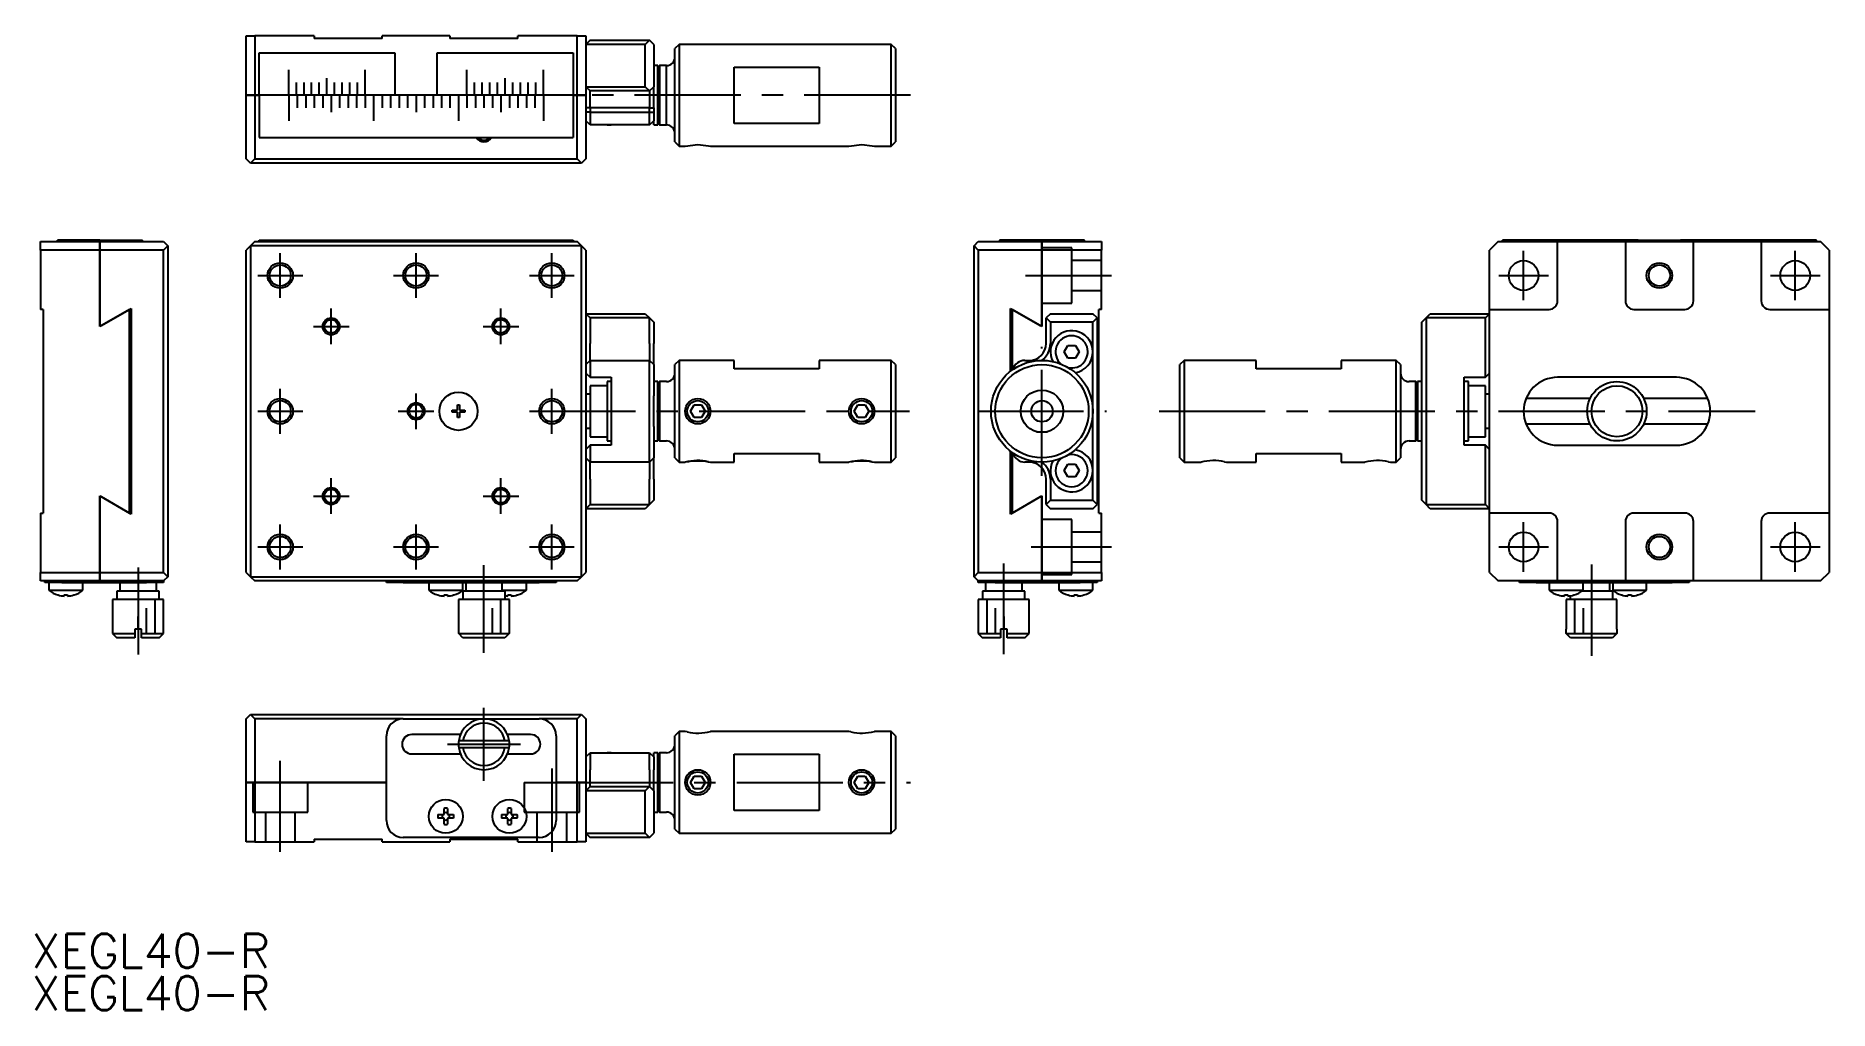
# Model space of a CAD drawing. Extents: x 17 to 228, y 3 to 118.
import ezdxf

# ---------------------------------------------------------------- set-up
doc = ezdxf.new("R2010")
doc.units = 0
doc.header["$LTSCALE"] = 10
doc.linetypes.add('CENTER', pattern=[2, 1.25, -0.25, 0.25, -0.25])
doc.linetypes.add('DASHED', pattern=[3.5, 2, -1.5])
doc.layers.get('0').update_dxf_attribs({"linetype": 'CONTINUOUS'})
doc.layers.add('CENTER', color=1, linetype='CENTER')
doc.styles.get("Standard").update_dxf_attribs({"font": 'txt.shx', "bigfont": '@extfont2.shx'})

msp = doc.modelspace()

# ---------------------------------------------------------------- linework, layer by layer
at = {"color": 7, "linetype": 'CONTINUOUS'}
for p, q in [((41.75, 110.5), (41.75, 117.5)), ((41.75, 117.5), (42.75, 117.5)), ((42.75, 117.5), (42.75, 110.5)), ((49.75, 117.5), (42.75, 117.5)), ((49.75, 117.5), (49.75, 117.2)), ((57.75, 117.2), (49.75, 117.2)), ((57.75, 117.2), (57.75, 117.5)), ((65.75, 117.5), (57.75, 117.5)), ((65.75, 117.5), (65.75, 117.2)), ((73.75, 117.2), (65.75, 117.2)), ((73.75, 117.2), (73.75, 117.5)), ((80.75, 117.5), (73.75, 117.5)), ((80.75, 110.5), (80.75, 117.5)), ((80.75, 117.5), (81.75, 117.5)), ((81.75, 117.5), (81.75, 110.5)), ((82.25, 117), (81.75, 116.5)), ((88.75, 116.5), (81.75, 116.5)), ((82.25, 117), (89.25, 117)), ((89.25, 117), (88.75, 116.5)), ((88.75, 111.5), (88.75, 116.5)), ((89.75, 116.5), (89.25, 117)), ((89.75, 116.5), (89.75, 111.5)), ((92.75, 116.5), (92.25, 116)), ((92.75, 116.5), (92.75, 104.5)), ((117.75, 116.5), (92.75, 116.5)), ((117.75, 110.5), (117.75, 116.5)), ((118.25, 116), (117.75, 116.5)), ((43.25, 110.5), (43.25, 115.5)), ((43.25, 115.5), (59.25, 115.5)), ((59.25, 115.5), (59.25, 110.5)), ((64.25, 110.5), (64.25, 115.5)), ((64.25, 115.5), (80.25, 115.5)), ((80.25, 115.5), (80.25, 110.5)), ((92.25, 105), (92.25, 116)), ((118.25, 116), (118.25, 110.5)), ((90.25, 114), (89.75, 114)), ((90.25, 107), (90.25, 114)), ((90.45, 114), (90.25, 113.8)), ((90.25, 107.2), (90.25, 113.8)), ((90.45, 114), (90.45, 107)), ((91.25, 114), (90.45, 114)), ((91.25, 107), (91.25, 114)), ((99.25, 113.816625), (109.25, 113.816625)), ((99.25, 107.183375), (99.25, 113.816625)), ((109.25, 113.816625), (109.25, 107.183375)), ((42.75, 110.5), (41.75, 110.5)), ((41.75, 103), (41.75, 110.5)), ((41.75, 110.5), (42.75, 110.5)), ((42.75, 110.5), (43.24, 110.5)), ((42.75, 110.5), (42.75, 103)), ((43.24, 110.5), (42.75, 110.5)), ((46.74, 110.5), (43.25, 110.5)), ((43.25, 110.5), (43.25, 105.5)), ((46.74, 110.5), (43.25, 110.5)), ((46.75, 110.5), (46.74, 110.5)), ((46.75, 110.5), (46.74, 110.5)), ((46.76, 110.5), (46.75, 110.5)), ((46.76, 110.5), (46.75, 110.5)), ((47.65, 110.5), (46.76, 110.5)), ((47.64, 110.5), (46.76, 110.5)), ((47.65, 110.5), (47.64, 110.5)), ((47.74, 110.5), (47.65, 110.5)), ((47.66, 110.5), (47.65, 110.5)), ((47.75, 110.5), (47.66, 110.5)), ((47.75, 110.5), (47.74, 110.5)), ((47.76, 110.5), (47.75, 110.5)), ((48.54, 110.5), (47.75, 110.5)), ((48.55, 110.5), (47.76, 110.5)), ((48.55, 110.5), (48.54, 110.5)), ((48.74, 110.5), (48.55, 110.5)), ((48.56, 110.5), (48.55, 110.5)), ((48.75, 110.5), (48.56, 110.5)), ((48.75, 110.5), (48.74, 110.5)), ((48.76, 110.5), (48.75, 110.5)), ((49.44, 110.5), (48.75, 110.5)), ((49.45, 110.5), (48.76, 110.5)), ((49.45, 110.5), (49.44, 110.5)), ((49.74, 110.5), (49.45, 110.5)), ((49.46, 110.5), (49.45, 110.5)), ((49.75, 110.5), (49.46, 110.5)), ((49.75, 110.5), (49.74, 110.5)), ((49.76, 110.5), (49.75, 110.5)), ((50.34, 110.5), (49.75, 110.5)), ((50.35, 110.5), (49.76, 110.5)), ((50.35, 110.5), (50.34, 110.5)), ((50.74, 110.5), (50.35, 110.5)), ((50.36, 110.5), (50.35, 110.5)), ((50.75, 110.5), (50.36, 110.5)), ((50.75, 110.5), (50.74, 110.5)), ((50.76, 110.5), (50.75, 110.5)), ((51.24, 110.5), (50.75, 110.5)), ((51.25, 110.5), (50.76, 110.5)), ((51.25, 110.5), (51.24, 110.5)), ((51.74, 110.5), (51.25, 110.5)), ((51.26, 110.5), (51.25, 110.5)), ((51.75, 110.5), (51.26, 110.5)), ((51.75, 110.5), (51.74, 110.5)), ((51.76, 110.5), (51.75, 110.5)), ((52.14, 110.5), (51.75, 110.5)), ((52.15, 110.5), (51.76, 110.5)), ((52.15, 110.5), (52.14, 110.5)), ((52.74, 110.5), (52.15, 110.5)), ((52.16, 110.5), (52.15, 110.5)), ((52.75, 110.5), (52.16, 110.5)), ((52.75, 110.5), (52.74, 110.5)), ((52.76, 110.5), (52.75, 110.5)), ((53.04, 110.5), (52.75, 110.5)), ((53.05, 110.5), (52.76, 110.5)), ((53.05, 110.5), (53.04, 110.5)), ((53.74, 110.5), (53.05, 110.5)), ((53.06, 110.5), (53.05, 110.5)), ((53.75, 110.5), (53.06, 110.5)), ((53.75, 110.5), (53.74, 110.5)), ((53.76, 110.5), (53.75, 110.5)), ((53.94, 110.5), (53.75, 110.5)), ((53.95, 110.5), (53.76, 110.5)), ((53.95, 110.5), (53.94, 110.5)), ((54.74, 110.5), (53.95, 110.5)), ((53.96, 110.5), (53.95, 110.5)), ((54.75, 110.5), (53.96, 110.5)), ((54.75, 110.5), (54.74, 110.5)), ((54.76, 110.5), (54.75, 110.5)), ((54.84, 110.5), (54.75, 110.5)), ((54.85, 110.5), (54.76, 110.5)), ((54.85, 110.5), (54.84, 110.5)), ((55.74, 110.5), (54.85, 110.5)), ((54.86, 110.5), (54.85, 110.5)), ((55.74, 110.5), (54.86, 110.5)), ((55.75, 110.5), (55.74, 110.5)), ((55.75, 110.5), (55.74, 110.5)), ((55.76, 110.5), (55.75, 110.5)), ((55.76, 110.5), (55.75, 110.5)), ((56.74, 110.5), (55.76, 110.5)), ((56.75, 110.5), (55.76, 110.5)), ((56.75, 110.5), (56.74, 110.5)), ((56.76, 110.5), (56.75, 110.5)), ((57.75, 110.5), (56.75, 110.5)), ((57.74, 110.5), (56.76, 110.5)), ((57.75, 110.5), (57.74, 110.5)), ((57.76, 110.5), (57.75, 110.5)), ((58.75, 110.5), (57.75, 110.5)), ((58.74, 110.5), (57.76, 110.5)), ((58.75, 110.5), (58.74, 110.5)), ((58.76, 110.5), (58.75, 110.5)), ((59.25, 110.5), (58.75, 110.5)), ((59.25, 110.5), (58.76, 110.5)), ((59.26, 110.5), (59.25, 110.5)), ((59.75, 110.5), (59.26, 110.5)), ((60.75, 110.5), (59.75, 110.5)), ((61.75, 110.5), (60.75, 110.5)), ((62.75, 110.5), (61.75, 110.5)), ((63.75, 110.5), (62.75, 110.5)), ((64.24, 110.5), (63.75, 110.5)), ((64.25, 110.5), (64.24, 110.5)), ((64.74, 110.5), (64.25, 110.5)), ((64.75, 110.5), (64.25, 110.5)), ((64.75, 110.5), (64.74, 110.5)), ((64.76, 110.5), (64.75, 110.5)), ((65.75, 110.5), (64.75, 110.5)), ((65.74, 110.5), (64.76, 110.5)), ((65.75, 110.5), (65.74, 110.5)), ((65.76, 110.5), (65.75, 110.5)), ((66.75, 110.5), (65.75, 110.5)), ((66.74, 110.5), (65.76, 110.5)), ((66.75, 110.5), (66.74, 110.5)), ((66.76, 110.5), (66.75, 110.5)), ((67.74, 110.5), (66.75, 110.5)), ((67.74, 110.5), (66.76, 110.5)), ((67.75, 110.5), (67.74, 110.5)), ((67.75, 110.5), (67.74, 110.5)), ((67.76, 110.5), (67.75, 110.5)), ((67.76, 110.5), (67.75, 110.5)), ((68.65, 110.5), (67.76, 110.5)), ((68.64, 110.5), (67.76, 110.5)), ((68.65, 110.5), (68.64, 110.5)), ((68.74, 110.5), (68.65, 110.5)), ((68.66, 110.5), (68.65, 110.5)), ((68.75, 110.5), (68.66, 110.5)), ((68.75, 110.5), (68.74, 110.5)), ((68.76, 110.5), (68.75, 110.5)), ((69.54, 110.5), (68.75, 110.5)), ((69.55, 110.5), (68.76, 110.5)), ((69.55, 110.5), (69.54, 110.5)), ((69.74, 110.5), (69.55, 110.5)), ((69.56, 110.5), (69.55, 110.5)), ((69.75, 110.5), (69.56, 110.5)), ((69.75, 110.5), (69.74, 110.5)), ((69.76, 110.5), (69.75, 110.5)), ((70.44, 110.5), (69.75, 110.5)), ((70.45, 110.5), (69.76, 110.5)), ((70.45, 110.5), (70.44, 110.5)), ((70.74, 110.5), (70.45, 110.5)), ((70.46, 110.5), (70.45, 110.5)), ((70.75, 110.5), (70.46, 110.5)), ((70.75, 110.5), (70.74, 110.5)), ((70.76, 110.5), (70.75, 110.5)), ((71.34, 110.5), (70.75, 110.5)), ((71.35, 110.5), (70.76, 110.5)), ((71.35, 110.5), (71.34, 110.5)), ((71.74, 110.5), (71.35, 110.5)), ((71.36, 110.5), (71.35, 110.5)), ((71.75, 110.5), (71.36, 110.5)), ((71.75, 110.5), (71.74, 110.5)), ((71.76, 110.5), (71.75, 110.5)), ((72.24, 110.5), (71.75, 110.5)), ((72.25, 110.5), (71.76, 110.5)), ((72.25, 110.5), (72.24, 110.5)), ((72.74, 110.5), (72.25, 110.5)), ((72.26, 110.5), (72.25, 110.5)), ((72.75, 110.5), (72.26, 110.5)), ((72.75, 110.5), (72.74, 110.5)), ((72.76, 110.5), (72.75, 110.5)), ((73.14, 110.5), (72.75, 110.5)), ((73.15, 110.5), (72.76, 110.5)), ((73.15, 110.5), (73.14, 110.5)), ((73.74, 110.5), (73.15, 110.5)), ((73.16, 110.5), (73.15, 110.5)), ((73.75, 110.5), (73.16, 110.5)), ((73.75, 110.5), (73.74, 110.5)), ((73.76, 110.5), (73.75, 110.5)), ((74.04, 110.5), (73.75, 110.5)), ((74.05, 110.5), (73.76, 110.5)), ((74.05, 110.5), (74.04, 110.5)), ((74.74, 110.5), (74.05, 110.5)), ((74.06, 110.5), (74.05, 110.5)), ((74.75, 110.5), (74.06, 110.5)), ((74.75, 110.5), (74.74, 110.5)), ((74.76, 110.5), (74.75, 110.5)), ((74.94, 110.5), (74.75, 110.5)), ((74.95, 110.5), (74.76, 110.5)), ((74.95, 110.5), (74.94, 110.5)), ((75.74, 110.5), (74.95, 110.5)), ((74.96, 110.5), (74.95, 110.5)), ((75.75, 110.5), (74.96, 110.5)), ((75.75, 110.5), (75.74, 110.5)), ((75.76, 110.5), (75.75, 110.5)), ((75.84, 110.5), (75.75, 110.5)), ((75.85, 110.5), (75.76, 110.5)), ((75.85, 110.5), (75.84, 110.5)), ((76.74, 110.5), (75.85, 110.5)), ((75.86, 110.5), (75.85, 110.5)), ((76.74, 110.5), (75.86, 110.5)), ((76.75, 110.5), (76.74, 110.5)), ((76.75, 110.5), (76.74, 110.5)), ((76.76, 110.5), (76.75, 110.5)), ((76.76, 110.5), (76.75, 110.5)), ((80.25, 110.5), (76.76, 110.5)), ((80.25, 110.5), (76.76, 110.5)), ((80.25, 110.5), (80.25, 105.5)), ((80.26, 110.5), (80.75, 110.5)), ((80.75, 110.5), (80.26, 110.5)), ((81.75, 110.5), (80.75, 110.5)), ((80.75, 103), (80.75, 110.5)), ((80.75, 110.5), (81.75, 110.5)), ((81.75, 111.5), (88.75, 111.5)), ((81.75, 111.5), (82.25, 111)), ((81.75, 110.5), (81.75, 103)), ((89.25, 111), (82.25, 111)), ((82.25, 109), (82.25, 111)), ((88.75, 111.5), (89.25, 111)), ((89.25, 111), (89.75, 111.5)), ((89.25, 111), (89.25, 109)), ((89.75, 109), (89.75, 111.5)), ((117.75, 104.5), (117.75, 110.5)), ((118.25, 110.5), (118.25, 105)), ((82.25, 109), (81.75, 109)), ((82.25, 108.5), (81.75, 108.5)), ((82.25, 109), (82.25, 108.5)), ((89.25, 109), (82.25, 109)), ((82.25, 108.5), (82.25, 107)), ((82.25, 108.5), (89.25, 108.5)), ((89.25, 108.5), (89.25, 109)), ((89.25, 109), (89.75, 109)), ((89.25, 107), (89.25, 108.5)), ((89.25, 108.5), (89.75, 108.5)), ((89.75, 109), (89.75, 108.5)), ((89.75, 108.5), (89.75, 107.5)), ((82.25, 107), (81.75, 107.5)), ((89.25, 107), (82.25, 107)), ((84.25, 107), (82.25, 107)), ((84.75, 107), (84.25, 107)), ((84.25, 107), (84.75, 107)), ((89.25, 107), (89.75, 107.5)), ((89.75, 107), (89.75, 107.5)), ((89.75, 107), (90.25, 107)), ((90.25, 107.2), (90.45, 107)), ((90.45, 107), (91.25, 107)), ((109.25, 107.183375), (99.25, 107.183375)), ((43.25, 105.5), (80.25, 105.5)), ((92.25, 105), (92.75, 104.5)), ((92.75, 104.5), (93.450005, 104.5)), ((93.450005, 104.5), (94.964173, 104.690506)), ((93.450005, 104.5), (93.4503, 104.5)), ((93.4503, 104.5), (93.450918, 104.5)), ((94.964173, 104.690506), (96.211469, 104.555144)), ((96.211469, 104.555144), (96.449995, 104.5)), ((96.449995, 104.5), (112.750005, 104.5)), ((112.750005, 104.5), (114.264173, 104.690506)), ((112.750005, 104.5), (112.7503, 104.5)), ((112.7503, 104.5), (112.750918, 104.5)), ((114.264173, 104.690506), (115.511469, 104.555144)), ((115.511469, 104.555144), (115.749995, 104.5)), ((115.749995, 104.5), (117.75, 104.5)), ((117.75, 104.5), (118.25, 105)), ((42.25, 102.5), (41.75, 103)), ((42.75, 103), (42.25, 102.5)), ((81.25, 102.5), (42.25, 102.5)), ((42.75, 103), (80.75, 103)), ((81.25, 102.5), (80.75, 103)), ((81.75, 103), (81.25, 102.5)), ((17.5, 93.25), (24.5, 93.25)), ((17.5, 92.25), (17.5, 93.25)), ((19.5, 93.25), (19.5, 93.4)), ((24.5, 93.4), (19.5, 93.4)), ((24.5, 93.25), (24.5, 93.4)), ((24.5, 93.4), (24.5, 93.25)), ((24.5, 93.4), (29.5, 93.4)), ((24.5, 93.25), (24.5, 92.25)), ((24.5, 93.25), (32, 93.25)), ((24.5, 92.25), (24.5, 93.25)), ((29.5, 93.25), (29.5, 93.4)), ((32, 93.25), (32.5, 92.75)), ((42.75, 93.25), (42.25, 92.75)), ((42.75, 93.25), (80.75, 93.25)), ((43.25, 93.25), (43.25, 93.4)), ((43.25, 93.4), (80.25, 93.4)), ((80.25, 93.4), (80.25, 93.25)), ((81.25, 92.75), (80.75, 93.25)), ((127.5, 92.75), (128, 93.25)), ((128, 93.25), (135.5, 93.25)), ((130.5, 93.4), (130.5, 93.25)), ((135.5, 93.4), (130.5, 93.4)), ((135.5, 93.25), (135.5, 93.4)), ((140.5, 93.4), (135.5, 93.4)), ((135.5, 93.25), (135.5, 93.4)), ((135.5, 93.25), (142.5, 93.25)), ((135.5, 92.25), (135.5, 93.25)), ((135.5, 93.25), (135.5, 92.25)), ((140.5, 93.25), (140.5, 93.4)), ((142.5, 93.25), (142.5, 92.25)), ((189.25, 93.25), (188.25, 92.25)), ((189.25, 93.25), (196.25, 93.25)), ((205.75, 93.4), (189.75, 93.4)), ((189.75, 93.25), (189.75, 93.4)), ((196.25, 86.25), (196.25, 93.25)), ((196.25, 93.25), (204.25, 93.25)), ((204.25, 93.25), (204.25, 86.25)), ((204.25, 93.25), (212.25, 93.25)), ((205.75, 93.25), (205.75, 93.4)), ((205.76, 93.4), (206.25, 93.4)), ((206.25, 93.4), (207.25, 93.4)), ((207.25, 93.4), (208.25, 93.4)), ((208.25, 93.4), (209.25, 93.4)), ((209.25, 93.4), (210.25, 93.4)), ((210.25, 93.4), (210.74, 93.4)), ((226.75, 93.4), (210.75, 93.4)), ((210.75, 93.25), (210.75, 93.4)), ((212.25, 86.25), (212.25, 93.25)), ((212.25, 93.25), (220.25, 93.25)), ((220.25, 93.25), (220.25, 86.25)), ((220.25, 93.25), (227.25, 93.25)), ((226.75, 93.25), (226.75, 93.4)), ((228.25, 92.25), (227.25, 93.25)), ((24.5, 92.25), (17.5, 92.25)), ((17.5, 92.25), (17.5, 85.25)), ((24.5, 83.35), (24.5, 92.25)), ((32, 92.25), (24.5, 92.25)), ((24.5, 92.25), (24.5, 83.35)), ((32.5, 92.75), (32, 92.25)), ((32, 54.25), (32, 92.25)), ((32.5, 92.75), (32.5, 53.75)), ((42.25, 92.75), (41.75, 92.25)), ((41.75, 54.25), (41.75, 92.25)), ((42.25, 92.75), (42.25, 53.75)), ((81.25, 92.75), (42.25, 92.75)), ((81.25, 53.75), (81.25, 92.75)), ((81.75, 92.25), (81.25, 92.75)), ((81.75, 92.25), (81.75, 54.25)), ((128, 92.25), (127.5, 92.75)), ((127.5, 53.75), (127.5, 92.75)), ((135.5, 92.25), (128, 92.25)), ((128, 92.25), (128, 54.25)), ((135.5, 92.25), (135.5, 83.35)), ((142.5, 92.25), (135.5, 92.25)), ((135.5, 83.35), (135.5, 92.25)), ((142.5, 85.25), (142.5, 92.25)), ((188.25, 85.25), (188.25, 92.25)), ((228.25, 92.25), (228.25, 85.25)), ((17.8, 85.25), (17.5, 85.25)), ((17.8, 85.25), (17.8, 61.25)), ((28, 85.25), (24.5, 83.229274)), ((24.7, 83.35), (28.2, 85.370726)), ((28, 61.25), (28, 85.25)), ((28.2, 85.370726), (28.2, 61.129274)), ((81.75, 84.75), (82.25, 84.25)), ((81.75, 84.75), (88.75, 84.75)), ((88.75, 84.75), (89.25, 84.25)), ((131.8, 85.370726), (135.3, 83.35)), ((131.8, 77.973346), (131.8, 85.370726)), ((132, 85.25), (132, 78.123397)), ((135.5, 83.229274), (132, 85.25)), ((136.5, 84.75), (136, 84.25)), ((136.5, 84.75), (141.5, 84.75)), ((142, 84.25), (141.5, 84.75)), ((142.5, 85.25), (142.2, 85.25)), ((142.2, 61.25), (142.2, 85.25)), ((180.75, 84.25), (181.25, 84.75)), ((181.25, 84.75), (188.25, 84.75)), ((187.75, 84.25), (188.25, 84.75)), ((188.25, 85.25), (195.25, 85.25)), ((188.25, 61.25), (188.25, 85.25)), ((205.25, 85.25), (211.25, 85.25)), ((221.25, 85.25), (228.25, 85.25)), ((228.25, 85.25), (228.25, 61.25)), ((24.5, 83.229274), (24.5, 83.35)), ((24.5, 83.35), (24.7, 83.35)), ((82.25, 84.25), (82.25, 81.25)), ((89.25, 84.25), (82.25, 84.25)), ((89.25, 81.25), (89.25, 84.25)), ((89.25, 84.25), (89.75, 83.75)), ((89.75, 83.75), (89.75, 81.25)), ((135.3, 83.35), (135.5, 83.35)), ((135.5, 83.35), (135.5, 83.229274)), ((136, 84.25), (136.5, 83.75)), ((136, 81.25), (136, 84.25)), ((141.5, 83.75), (136.5, 83.75)), ((136.5, 83.75), (136.5, 81.25)), ((141.5, 83.75), (142, 84.25)), ((141.5, 80.25), (141.5, 83.75)), ((142, 84.25), (142, 62.25)), ((180.25, 83.75), (180.75, 84.25)), ((180.25, 80.25), (180.25, 83.75)), ((180.75, 84.25), (180.75, 62.25)), ((187.75, 84.25), (180.75, 84.25)), ((187.75, 77.25), (187.75, 84.25)), ((82.25, 79.25), (82.25, 81.25)), ((89.25, 81.25), (89.25, 79.25)), ((89.75, 78.75), (89.75, 81.25)), ((138.133975, 80.25), (138.566987, 81)), ((138.566987, 81), (139.433013, 81)), ((139.433013, 81), (139.866025, 80.25)), ((82.25, 79.25), (81.75, 78.75)), ((82.25, 79.25), (82.25, 77.75)), ((82.25, 79.25), (89.25, 79.25)), ((89.25, 77.75), (89.25, 79.25)), ((89.25, 79.25), (89.75, 78.75)), ((89.75, 78.75), (89.75, 77.75)), ((92.75, 79.25), (92.25, 78.75)), ((92.25, 67.75), (92.25, 78.75)), ((92.75, 79.25), (92.75, 67.25)), ((99.25, 79.25), (92.75, 79.25)), ((99.25, 78.25), (99.25, 79.25)), ((109.25, 78.25), (99.25, 78.25)), ((109.25, 79.25), (109.25, 78.25)), ((117.75, 79.25), (109.25, 79.25)), ((117.75, 67.25), (117.75, 79.25)), ((118.25, 78.75), (117.75, 79.25)), ((118.25, 78.75), (118.25, 67.75)), ((133.5, 79.25), (134, 79.25)), ((138.566987, 79.5), (138.133975, 80.25)), ((139.433013, 79.5), (138.566987, 79.5)), ((139.866025, 80.25), (139.433013, 79.5)), ((141.5, 73.25), (141.5, 80.25)), ((152.25, 79.25), (151.75, 78.75)), ((151.75, 67.75), (151.75, 78.75)), ((152.25, 79.25), (152.25, 67.25)), ((160.75, 79.25), (152.25, 79.25)), ((160.75, 78.25), (160.75, 79.25)), ((170.75, 78.25), (160.75, 78.25)), ((170.75, 79.25), (170.75, 78.25)), ((177.25, 79.25), (170.75, 79.25)), ((177.25, 67.25), (177.25, 79.25)), ((177.75, 78.75), (177.25, 79.25)), ((177.75, 78.75), (177.75, 67.75)), ((180.25, 66.25), (180.25, 80.25)), ((28.2, 76.75), (28, 76.75)), ((81.75, 77.75), (82.25, 77.25)), ((82.25, 77.75), (82.25, 77.25)), ((82.25, 77.25), (84.75, 77.25)), ((82.25, 76.25), (82.25, 70.25)), ((84.25, 76.25), (82.25, 76.25)), ((84.25, 76.75), (84.25, 69.75)), ((84.75, 76.75), (84.25, 76.75)), ((84.75, 77.25), (84.75, 73.25)), ((89.25, 68.75), (89.25, 77.75)), ((89.75, 77.75), (89.75, 75.052776)), ((90.25, 76.75), (89.75, 76.75)), ((90.25, 73.25), (90.25, 76.75)), ((90.45, 76.75), (90.25, 76.55)), ((90.25, 69.95), (90.25, 76.55)), ((90.45, 76.75), (90.45, 69.75)), ((91.25, 76.75), (90.45, 76.75)), ((179.55, 76.75), (178.75, 76.75)), ((179.55, 69.75), (179.55, 76.75)), ((179.75, 76.55), (179.55, 76.75)), ((179.75, 76.75), (179.75, 69.75)), ((179.75, 76.75), (179.75, 76.55)), ((180.25, 76.75), (179.75, 76.75)), ((185.25, 77.25), (187.75, 77.25)), ((185.25, 69.25), (185.25, 77.25)), ((185.75, 76.75), (185.25, 76.75)), ((185.75, 73.25), (185.75, 76.75)), ((185.75, 76.25), (185.75, 76.75)), ((187.75, 76.25), (185.75, 76.25)), ((187.75, 77.25), (188.25, 77.75)), ((187.75, 70.25), (187.75, 76.25)), ((210.25, 77.25), (196.25, 77.25)), ((66.625, 74), (66.875, 74)), ((66.625, 73.375), (66.625, 74)), ((66.875, 74), (66.875, 73.375)), ((82.25, 75.25), (81.75, 75.25)), ((89.75, 73.25), (89.75, 75.052776)), ((94.083975, 73.25), (94.516987, 74)), ((94.516987, 74), (95.383013, 74)), ((95.383013, 74), (95.816025, 73.25)), ((113.383975, 73.25), (113.816987, 74)), ((113.816987, 74), (114.683013, 74)), ((114.683013, 74), (115.116025, 73.25)), ((188.25, 75.25), (187.75, 75.25)), ((200.087445, 74.75), (192.541901, 74.75)), ((200.087671, 74.75), (200.087543, 74.75)), ((213.958099, 74.75), (206.412278, 74.75)), ((66, 73.375), (66.625, 73.375)), ((66, 73.125), (66, 73.375)), ((66.625, 73.125), (66, 73.125)), ((66.625, 72.5), (66.625, 73.125)), ((66.875, 72.5), (66.625, 72.5)), ((66.875, 73.375), (67.5, 73.375)), ((66.875, 73.125), (66.875, 72.5)), ((67.5, 73.125), (66.875, 73.125)), ((67.5, 73.375), (67.5, 73.125)), ((84.75, 73.25), (84.75, 69.25)), ((89.75, 71.447224), (89.75, 73.25)), ((90.25, 69.75), (90.25, 73.25)), ((94.516987, 72.5), (94.083975, 73.25)), ((95.383013, 72.5), (94.516987, 72.5)), ((95.816025, 73.25), (95.383013, 72.5)), ((113.816987, 72.5), (113.383975, 73.25)), ((114.683013, 72.5), (113.816987, 72.5)), ((115.116025, 73.25), (114.683013, 72.5)), ((141.5, 66.25), (141.5, 73.25)), ((185.75, 69.75), (185.75, 73.25)), ((28, 69.75), (28.2, 69.75)), ((81.75, 71.25), (82.25, 71.25)), ((82.25, 70.25), (84.25, 70.25)), ((84.25, 69.75), (84.75, 69.75)), ((89.75, 71.447224), (89.75, 68.75)), ((89.75, 69.75), (90.25, 69.75)), ((90.25, 69.95), (90.45, 69.75)), ((90.45, 69.75), (91.25, 69.75)), ((134.865698, 70.831806), (136.134302, 70.831806)), ((178.75, 69.75), (179.55, 69.75)), ((179.55, 69.75), (179.75, 69.95)), ((179.75, 69.95), (179.75, 69.75)), ((179.75, 69.75), (180.25, 69.75)), ((185.25, 69.75), (185.75, 69.75)), ((185.75, 69.75), (185.75, 70.25)), ((185.75, 70.25), (187.75, 70.25)), ((187.75, 71.25), (188.25, 71.25)), ((192.541901, 71.75), (200.087426, 71.75)), ((200.087537, 71.75), (200.087647, 71.75)), ((206.412278, 71.75), (213.958099, 71.75)), ((82.25, 69.25), (81.75, 68.75)), ((81.75, 67.75), (82.25, 67.25)), ((82.25, 69.25), (82.25, 68.75)), ((84.75, 69.25), (82.25, 69.25)), ((82.25, 68.75), (82.25, 67.25)), ((89.25, 67.25), (89.25, 68.75)), ((89.25, 67.25), (89.75, 67.75)), ((89.75, 68.75), (89.75, 67.75)), ((89.75, 65.25), (89.75, 67.75)), ((92.25, 67.75), (92.75, 67.25)), ((99.25, 67.25), (99.25, 68.25)), ((99.25, 68.25), (109.25, 68.25)), ((109.25, 68.25), (109.25, 67.25)), ((117.75, 67.25), (118.25, 67.75)), ((131.8, 61.129274), (131.8, 68.526654)), ((132, 68.376603), (132, 61.25)), ((151.75, 67.75), (152.25, 67.25)), ((160.75, 67.25), (160.75, 68.25)), ((160.75, 68.25), (170.75, 68.25)), ((170.75, 68.25), (170.75, 67.25)), ((177.25, 67.25), (177.75, 67.75)), ((187.75, 69.25), (185.25, 69.25)), ((187.75, 62.25), (187.75, 69.25)), ((188.25, 68.75), (187.75, 69.25)), ((196.25, 69.25), (210.25, 69.25)), ((89.25, 67.25), (82.25, 67.25)), ((82.25, 65.25), (82.25, 67.25)), ((89.25, 67.25), (89.25, 65.25)), ((92.75, 67.25), (93.450005, 67.25)), ((93.450005, 67.25), (93.450219, 67.25)), ((93.450219, 67.25), (93.450466, 67.25)), ((96.21145, 67.305147), (96.449995, 67.25)), ((96.449995, 67.25), (99.25, 67.25)), ((109.25, 67.25), (112.750005, 67.25)), ((112.750005, 67.25), (112.750219, 67.25)), ((112.750219, 67.25), (112.750466, 67.25)), ((113, 67.25), (113.004904, 67.25102)), ((115.51145, 67.305147), (115.749995, 67.25)), ((115.749995, 67.25), (117.75, 67.25)), ((134, 67.25), (133.5, 67.25)), ((138.133975, 66.25), (138.566987, 67)), ((138.566987, 65.5), (138.133975, 66.25)), ((138.566987, 67), (139.433013, 67)), ((139.433013, 67), (139.866025, 66.25)), ((139.866025, 66.25), (139.433013, 65.5)), ((141.5, 62.75), (141.5, 66.25)), ((152.25, 67.25), (154.250005, 67.25)), ((157.01164, 67.305107), (157.249995, 67.25)), ((157.249534, 67.25), (157.249781, 67.25)), ((157.249781, 67.25), (160.75, 67.25)), ((170.75, 67.25), (173.550005, 67.25)), ((176.31164, 67.305107), (176.549995, 67.25)), ((176.549534, 67.25), (176.549781, 67.25)), ((176.549781, 67.25), (177.25, 67.25)), ((180.25, 62.75), (180.25, 66.25)), ((82.25, 65.25), (82.25, 62.25)), ((89.25, 62.25), (89.25, 65.25)), ((89.75, 65.25), (89.75, 62.75)), ((136, 62.25), (136, 65.25)), ((136.5, 65.25), (136.5, 62.75)), ((139.433013, 65.5), (138.566987, 65.5)), ((24.5, 63.270726), (28, 61.25)), ((24.5, 63.15), (24.5, 63.270726)), ((24.5, 54.25), (24.5, 63.15)), ((24.7, 63.15), (24.5, 63.15)), ((24.5, 63.15), (24.5, 54.25)), ((28.2, 61.129274), (24.7, 63.15)), ((82.25, 62.25), (81.75, 61.75)), ((88.75, 61.75), (81.75, 61.75)), ((82.25, 62.25), (89.25, 62.25)), ((89.25, 62.25), (88.75, 61.75)), ((89.75, 62.75), (89.25, 62.25)), ((135.3, 63.15), (131.8, 61.129274)), ((132, 61.25), (135.5, 63.270726)), ((135.5, 63.15), (135.3, 63.15)), ((135.5, 63.270726), (135.5, 63.15)), ((135.5, 63.15), (135.5, 54.25)), ((135.5, 54.25), (135.5, 63.15)), ((136.5, 62.75), (136, 62.25)), ((136, 62.25), (136.5, 61.75)), ((136.5, 62.75), (141.5, 62.75)), ((141.5, 61.75), (136.5, 61.75)), ((142, 62.25), (141.5, 62.75)), ((141.5, 61.75), (142, 62.25)), ((180.75, 62.25), (180.25, 62.75)), ((180.75, 62.25), (187.75, 62.25)), ((181.25, 61.75), (180.75, 62.25)), ((188.25, 61.75), (181.25, 61.75)), ((188.25, 61.75), (187.75, 62.25)), ((17.5, 61.25), (17.5, 54.25)), ((17.5, 61.25), (17.8, 61.25)), ((142.2, 61.25), (142.5, 61.25)), ((142.5, 54.25), (142.5, 61.25)), ((195.25, 61.25), (188.25, 61.25)), ((188.25, 54.25), (188.25, 61.25)), ((196.25, 53.25), (196.25, 60.25)), ((204.25, 60.25), (204.25, 53.25)), ((211.25, 61.25), (205.25, 61.25)), ((212.25, 53.25), (212.25, 60.25)), ((220.25, 60.25), (220.25, 53.25)), ((228.25, 61.25), (221.25, 61.25)), ((228.25, 61.25), (228.25, 54.25)), ((17.5, 54.25), (24.5, 54.25)), ((17.5, 53.25), (17.5, 54.25)), ((24.5, 53.25), (17.5, 53.25)), ((18, 53.05), (18, 53.25)), ((20, 53.05), (18, 53.05)), ((18.5, 53.05), (18.5, 52.152001)), ((20, 53.05), (30, 53.05)), ((22.5, 52.152001), (22.5, 53.05)), ((24.5, 54.25), (24.5, 53.25)), ((24.5, 54.25), (32, 54.25)), ((24.5, 53.25), (24.5, 54.25)), ((32, 53.25), (24.5, 53.25)), ((26.85, 53.05), (26.85, 52.05)), ((32, 53.05), (30, 53.05)), ((31.15, 52.05), (31.15, 53.05)), ((32, 54.25), (32.5, 53.75)), ((32.5, 53.75), (32, 53.25)), ((32, 53.25), (32, 53.05)), ((41.75, 54.25), (42.25, 53.75)), ((42.25, 53.75), (81.25, 53.75)), ((42.25, 53.75), (42.75, 53.25)), ((60.25, 53.25), (42.75, 53.25)), ((58.25, 53.05), (58.25, 53.25)), ((60.25, 53.05), (58.25, 53.05)), ((60.25, 53.25), (76.25, 53.25)), ((76.25, 53.25), (60.25, 53.25)), ((60.25, 53.05), (76.25, 53.05)), ((63.25, 53.05), (63.25, 52.152001)), ((67.25, 52.152001), (67.25, 53.05)), ((67.6, 53.05), (67.6, 52.05)), ((71.9, 52.05), (71.9, 53.05)), ((74.75, 52.152001), (74.75, 53.05)), ((80.75, 53.25), (76.25, 53.25)), ((78.25, 53.05), (76.25, 53.05)), ((78.25, 53.25), (78.25, 53.05)), ((80.75, 53.25), (81.25, 53.75)), ((81.25, 53.75), (81.75, 54.25)), ((127.5, 53.75), (128, 54.25)), ((128, 53.25), (127.5, 53.75)), ((128, 54.25), (135.5, 54.25)), ((128, 53.05), (128, 53.25)), ((135.5, 53.25), (128, 53.25)), ((130, 53.05), (128, 53.05)), ((128.85, 53.05), (128.85, 52.05)), ((130, 53.05), (140, 53.05)), ((133.15, 52.05), (133.15, 53.05)), ((135.5, 54.25), (142.5, 54.25)), ((135.5, 53.25), (135.5, 54.25)), ((135.5, 54.25), (135.5, 53.25)), ((142.5, 53.25), (135.5, 53.25)), ((137.5, 53.05), (137.5, 52.152001)), ((142, 53.05), (140, 53.05)), ((141.5, 52.152001), (141.5, 53.05)), ((142, 53.25), (142, 53.05)), ((142.5, 54.25), (142.5, 53.25)), ((188.25, 54.25), (189.25, 53.25)), ((196.25, 53.25), (189.25, 53.25)), ((191.75, 53.05), (191.75, 53.25)), ((193.75, 53.05), (191.75, 53.05)), ((193.75, 53.05), (209.75, 53.05)), ((195.25, 53.05), (195.25, 52.152001)), ((204.25, 53.25), (196.25, 53.25)), ((199.25, 52.152001), (199.25, 53.05)), ((202.4, 52.05), (202.4, 53.05)), ((202.75, 53.05), (202.75, 52.152001)), ((212.25, 53.25), (204.25, 53.25)), ((206.75, 52.152001), (206.75, 53.05)), ((211.75, 53.05), (209.75, 53.05)), ((211.75, 53.25), (211.75, 53.05)), ((220.25, 53.25), (212.25, 53.25)), ((227.25, 53.25), (220.25, 53.25)), ((227.25, 53.25), (228.25, 54.25)), ((18.5, 52.152001), (22.5, 52.152001)), ((19.55, 51.594268), (19.571291, 51.594268)), ((20.3, 51.594268), (20.7, 51.594268)), ((20.3, 51.462525), (20.3, 51.594268)), ((20.7, 51.594268), (20.7, 51.462525)), ((21.428709, 51.594268), (21.45, 51.594268)), ((29, 51.05), (26, 51.05)), ((26, 51.05), (26, 47.05)), ((29, 52.05), (26.5, 52.05)), ((26.5, 52.05), (26.5, 51.05)), ((31.5, 52.05), (29, 52.05)), ((32, 51.05), (29, 51.05)), ((31.5, 51.05), (31.5, 52.05)), ((32, 47.05), (32, 51.05)), ((63.25, 52.152001), (65.25, 52.152001)), ((64.3, 51.594268), (64.321291, 51.594268)), ((65.05, 51.594268), (65.45, 51.594268)), ((65.05, 51.462525), (65.05, 51.594268)), ((65.25, 52.152001), (67.25, 52.152001)), ((65.45, 51.594268), (65.45, 51.462525)), ((66.178709, 51.594268), (66.2, 51.594268)), ((72.75, 51.05), (66.75, 51.05)), ((66.75, 51.05), (66.75, 47.55)), ((72.25, 52.05), (67.25, 52.05)), ((67.25, 52.05), (67.25, 51.05)), ((71.9, 52.152001), (72.75, 52.152001)), ((72.25, 51.05), (72.25, 52.05)), ((72.55, 51.594268), (72.95, 51.594268)), ((72.55, 51.462525), (72.55, 51.594268)), ((72.75, 52.152001), (74.75, 52.152001)), ((72.75, 47.55), (72.75, 51.05)), ((72.95, 51.594268), (72.95, 51.462525)), ((73.678709, 51.594268), (73.7, 51.594268)), ((134, 51.05), (128, 51.05)), ((128, 51.05), (128, 47.05)), ((133.5, 52.05), (128.5, 52.05)), ((128.5, 52.05), (128.5, 51.05)), ((133.5, 51.05), (133.5, 52.05)), ((134, 47.05), (134, 51.05)), ((137.5, 52.152001), (141.5, 52.152001)), ((138.55, 51.594268), (138.571291, 51.594268)), ((139.3, 51.594268), (139.7, 51.594268)), ((139.3, 51.462525), (139.3, 51.594268)), ((139.7, 51.594268), (139.7, 51.462525)), ((140.428709, 51.594268), (140.45, 51.594268)), ((195.25, 52.152001), (199.25, 52.152001)), ((196.3, 51.594268), (196.321291, 51.594268)), ((197.05, 51.594268), (197.45, 51.594268)), ((197.05, 51.462525), (197.05, 51.594268)), ((203.25, 51.05), (197.25, 51.05)), ((197.25, 51.05), (197.25, 47.55)), ((197.45, 51.594268), (197.45, 51.462525)), ((197.75, 51.495638), (197.75, 51.05)), ((198.178709, 51.594268), (198.2, 51.594268)), ((202.75, 52.05), (199.115476, 52.05)), ((202.75, 52.152001), (206.75, 52.152001)), ((202.75, 51.05), (202.75, 52.05)), ((203.25, 47.55), (203.25, 51.05)), ((203.8, 51.594268), (203.821291, 51.594268)), ((204.55, 51.594268), (204.95, 51.594268)), ((204.55, 51.462525), (204.55, 51.594268)), ((204.95, 51.594268), (204.95, 51.462525)), ((205.678709, 51.594268), (205.7, 51.594268)), ((26, 47.05), (28.6, 47.05)), ((26, 47.05), (26.5, 46.55)), ((28.6, 46.55), (26.5, 46.55)), ((28.6, 47.55), (28.6, 47.05)), ((29.4, 47.55), (28.6, 47.55)), ((28.6, 47.05), (28.6, 46.55)), ((29.4, 47.05), (29.4, 47.55)), ((29.4, 47.05), (32, 47.05)), ((29.4, 46.55), (29.4, 47.05)), ((31.5, 46.55), (29.4, 46.55)), ((31.5, 46.55), (32, 47.05)), ((66.776786, 47.55), (66.75, 47.55)), ((66.776786, 47.05), (66.776786, 47.55)), ((66.776786, 47.05), (72.723214, 47.05)), ((67.282207, 46.55), (66.776786, 47.05)), ((72.217793, 46.55), (67.282207, 46.55)), ((72.723214, 47.05), (72.217793, 46.55)), ((72.75, 47.55), (72.723214, 47.55)), ((72.723214, 47.55), (72.723214, 47.05)), ((128, 47.05), (130.6, 47.05)), ((128, 47.05), (128.5, 46.55)), ((130.6, 46.55), (128.5, 46.55)), ((131.4, 47.55), (130.6, 47.55)), ((130.6, 47.55), (130.6, 47.05)), ((130.6, 47.05), (130.6, 46.55)), ((131.4, 47.05), (131.4, 47.55)), ((131.4, 47.05), (134, 47.05)), ((131.4, 46.55), (131.4, 47.05)), ((133.5, 46.55), (131.4, 46.55)), ((133.5, 46.55), (134, 47.05)), ((197.276786, 47.55), (197.25, 47.55)), ((197.276786, 47.05), (197.276786, 47.55)), ((197.276786, 47.05), (203.223214, 47.05)), ((197.782207, 46.55), (197.276786, 47.05)), ((202.717793, 46.55), (197.782207, 46.55)), ((203.223214, 47.05), (202.717793, 46.55)), ((203.25, 47.55), (203.223214, 47.55)), ((203.223214, 47.55), (203.223214, 47.05)), ((41.75, 37), (42.25, 37.5)), ((41.75, 29.5), (41.75, 37)), ((42.25, 37.5), (42.75, 37)), ((42.25, 37.5), (81.25, 37.5)), ((42.75, 37), (42.75, 29.5)), ((60.25, 37), (42.75, 37)), ((60.25, 37), (69.75, 37)), ((69.75, 37), (76.25, 37)), ((80.75, 37), (76.25, 37)), ((80.75, 37), (81.25, 37.5)), ((80.75, 29.5), (80.75, 37)), ((81.25, 37.5), (81.75, 37)), ((81.75, 37), (81.75, 29.5)), ((58.25, 25), (58.25, 35)), ((66.97917, 35.15), (61.25, 35.15)), ((67.282207, 34.4), (66.776786, 34.4)), ((72.217793, 34.4), (67.282207, 34.4)), ((72.723214, 34.4), (72.217793, 34.4)), ((75.25, 35.15), (72.52083, 35.15)), ((78.25, 35), (78.25, 25)), ((92.75, 35.5), (92.25, 35)), ((92.25, 29.5), (92.25, 35)), ((92.75, 35.5), (92.75, 29.5)), ((93.4503, 35.5), (92.75, 35.5)), ((93.688152, 35.444937), (93.450005, 35.5)), ((93.450918, 35.5), (93.4503, 35.5)), ((112.7503, 35.5), (96.449995, 35.5)), ((112.988152, 35.444937), (112.750005, 35.5)), ((112.750918, 35.5), (112.7503, 35.5)), ((117.75, 35.5), (115.749995, 35.5)), ((117.75, 23.5), (117.75, 35.5)), ((118.25, 35), (117.75, 35.5)), ((118.25, 35), (118.25, 24)), ((61.25, 32.85), (66.97917, 32.85)), ((66.776786, 33.6), (67.282207, 33.6)), ((67.282207, 33.6), (72.217793, 33.6)), ((72.217793, 33.6), (72.723214, 33.6)), ((72.52083, 32.85), (75.25, 32.85)), ((81.75, 32.5), (82.25, 33)), ((82.25, 33), (82.25, 31.5)), ((82.25, 33), (89.25, 33)), ((84.75, 33), (84.25, 33)), ((89.25, 31.5), (89.25, 33)), ((89.25, 33), (89.75, 32.5)), ((90.25, 33), (89.75, 33)), ((89.75, 32.5), (89.75, 33)), ((89.75, 32.5), (89.75, 31.5)), ((90.25, 26), (90.25, 33)), ((90.45, 33), (90.25, 32.8)), ((90.45, 33), (90.45, 29.5)), ((91.25, 33), (90.45, 33)), ((99.25, 32.816625), (109.25, 32.816625)), ((99.25, 26.183375), (99.25, 32.816625)), ((109.25, 32.816625), (109.25, 26.183375)), ((82.25, 31.5), (82.25, 31)), ((82.25, 29), (82.25, 31)), ((89.25, 31), (89.25, 31.5)), ((89.25, 31), (89.25, 29)), ((89.75, 31.5), (89.75, 31)), ((89.75, 28.5), (89.75, 31)), ((94.083975, 29.5), (94.516987, 30.25)), ((94.516987, 30.25), (95.383013, 30.25)), ((95.383013, 30.25), (95.816025, 29.5)), ((113.383975, 29.5), (113.816987, 30.25)), ((113.816987, 30.25), (114.683013, 30.25)), ((114.683013, 30.25), (115.116025, 29.5)), ((41.75, 22.5), (41.75, 29.5)), ((41.75, 29.5), (42.75, 29.5)), ((42.75, 29.5), (41.75, 29.5)), ((42.75, 29.5), (42.75, 22.5)), ((42.75, 29.5), (58.25, 29.5)), ((58.25, 29.5), (42.75, 29.5)), ((80.75, 29.5), (78.25, 29.5)), ((78.25, 29.5), (80.75, 29.5)), ((80.75, 22.5), (80.75, 29.5)), ((80.75, 29.5), (81.75, 29.5)), ((81.75, 29.5), (80.75, 29.5)), ((81.75, 29.5), (81.75, 22.5)), ((82.25, 29), (81.75, 28.5)), ((88.75, 28.5), (81.75, 28.5)), ((82.25, 29), (89.25, 29)), ((89.25, 29), (88.75, 28.5)), ((88.75, 23.5), (88.75, 28.5)), ((89.75, 28.5), (89.25, 29)), ((89.75, 28.5), (89.75, 23.5)), ((90.45, 29.5), (90.45, 26)), ((92.25, 24), (92.25, 29.5)), ((92.75, 29.5), (92.75, 23.5)), ((94.516987, 28.75), (94.083975, 29.5)), ((95.383013, 28.75), (94.516987, 28.75)), ((95.816025, 29.5), (95.383013, 28.75)), ((113.816987, 28.75), (113.383975, 29.5)), ((114.683013, 28.75), (113.816987, 28.75)), ((115.116025, 29.5), (114.683013, 28.75)), ((64.321291, 25.7), (65.05, 25.7)), ((65.05, 25.7), (65.05, 26.428709)), ((65.45, 26.428709), (65.45, 25.7)), ((65.45, 25.7), (66.178709, 25.7)), ((71.821291, 25.7), (72.55, 25.7)), ((72.55, 25.7), (72.55, 26.428709)), ((72.95, 26.428709), (72.95, 25.7)), ((72.95, 25.7), (73.678709, 25.7)), ((89.75, 26), (90.25, 26)), ((90.25, 26.2), (90.45, 26)), ((90.45, 26), (91.25, 26)), ((109.25, 26.183375), (99.25, 26.183375)), ((65.05, 25.3), (64.321291, 25.3)), ((65.05, 24.571291), (65.05, 25.3)), ((65.45, 25.3), (65.45, 24.571291)), ((66.178709, 25.3), (65.45, 25.3)), ((72.55, 25.3), (71.821291, 25.3)), ((72.55, 24.571291), (72.55, 25.3)), ((72.95, 25.3), (72.95, 24.571291)), ((73.678709, 25.3), (72.95, 25.3)), ((81.75, 23.5), (88.75, 23.5)), ((81.75, 23.5), (82.25, 23)), ((88.75, 23.5), (89.25, 23)), ((89.25, 23), (89.75, 23.5)), ((92.25, 24), (92.75, 23.5)), ((92.75, 23.5), (117.75, 23.5)), ((117.75, 23.5), (118.25, 24)), ((42.75, 22.5), (41.75, 22.5)), ((42.75, 22.5), (49.75, 22.5)), ((49.75, 22.8), (57.75, 22.8)), ((49.75, 22.8), (49.75, 22.5)), ((57.75, 22.5), (57.75, 22.8)), ((57.75, 22.5), (65.75, 22.5)), ((76.25, 23), (60.25, 23)), ((65.75, 22.8), (73.75, 22.8)), ((65.75, 22.8), (65.75, 22.5)), ((73.75, 22.5), (73.75, 22.8)), ((73.75, 22.5), (80.75, 22.5)), ((81.75, 22.5), (80.75, 22.5)), ((89.25, 23), (82.25, 23))]:
    msp.add_line(p, q, dxfattribs=at)
at = {"color": 3, "linetype": 'CONTINUOUS'}
for p, q in [((46.75, 112.5), (46.75, 113.5)), ((46.75, 112), (46.75, 112.5)), ((46.75, 110.5), (46.75, 112)), ((47.65, 110.5), (47.65, 112)), ((48.55, 110.5), (48.55, 112)), ((49.45, 110.5), (49.45, 112)), ((50.35, 110.5), (50.35, 112)), ((51.25, 112), (51.25, 112.5)), ((51.25, 110.5), (51.25, 112)), ((52.15, 110.5), (52.15, 112)), ((53.05, 110.5), (53.05, 112)), ((53.95, 110.5), (53.95, 112)), ((54.85, 110.5), (54.85, 112)), ((55.75, 112.5), (55.75, 113.5)), ((55.75, 112), (55.75, 112.5)), ((55.75, 110.5), (55.75, 112)), ((67.75, 112.5), (67.75, 113.5)), ((67.75, 112), (67.75, 112.5)), ((67.75, 110.5), (67.75, 112)), ((68.65, 110.5), (68.65, 112)), ((69.55, 110.5), (69.55, 112)), ((70.45, 110.5), (70.45, 112)), ((71.35, 110.5), (71.35, 112)), ((72.25, 112), (72.25, 112.5)), ((72.25, 110.5), (72.25, 112)), ((73.15, 110.5), (73.15, 112)), ((74.05, 110.5), (74.05, 112)), ((74.95, 110.5), (74.95, 112)), ((75.85, 110.5), (75.85, 112)), ((76.75, 112.5), (76.75, 113.5)), ((76.75, 112), (76.75, 112.5)), ((76.75, 110.5), (76.75, 112)), ((46.75, 110.5), (46.75, 109)), ((47.75, 110.5), (47.75, 109)), ((48.75, 110.5), (48.75, 109)), ((49.75, 110.5), (49.75, 109)), ((50.75, 110.5), (50.75, 109)), ((51.75, 110.5), (51.75, 109)), ((52.75, 110.5), (52.75, 109)), ((53.75, 110.5), (53.75, 109)), ((54.75, 110.5), (54.75, 109)), ((55.75, 110.5), (55.75, 109)), ((56.75, 110.5), (56.75, 109)), ((57.75, 110.5), (57.75, 109)), ((58.75, 110.5), (58.75, 109)), ((59.75, 110.5), (59.75, 109)), ((60.75, 110.5), (60.75, 109)), ((61.75, 110.5), (61.75, 109)), ((62.75, 110.5), (62.75, 109)), ((63.75, 110.5), (63.75, 109)), ((64.75, 110.5), (64.75, 109)), ((65.75, 110.5), (65.75, 109)), ((66.75, 110.5), (66.75, 109)), ((67.75, 110.5), (67.75, 109)), ((68.75, 110.5), (68.75, 109)), ((69.75, 110.5), (69.75, 109)), ((70.75, 110.5), (70.75, 109)), ((71.75, 110.5), (71.75, 109)), ((72.75, 110.5), (72.75, 109)), ((73.75, 110.5), (73.75, 109)), ((74.75, 110.5), (74.75, 109)), ((75.75, 110.5), (75.75, 109)), ((76.75, 110.5), (76.75, 109)), ((46.75, 109), (46.75, 108.5)), ((46.75, 108.5), (46.75, 107.5)), ((51.75, 109), (51.75, 108.5)), ((56.75, 109), (56.75, 108.5)), ((56.75, 108.5), (56.75, 107.5)), ((61.75, 109), (61.75, 108.5)), ((66.75, 109), (66.75, 108.5)), ((66.75, 108.5), (66.75, 107.5)), ((71.75, 109), (71.75, 108.5)), ((76.75, 109), (76.75, 108.5)), ((76.75, 108.5), (76.75, 107.5)), ((200.08772, 74.749995), (200.087543, 74.749995)), ((200.087445, 71.750005), (200.08772, 71.750005)), ((136.999995, 67.440419), (136.999995, 67.440524)), ((31, 47.05), (31, 51.05)), ((71.75, 47.05), (71.75, 51.05)), ((129, 51.05), (129, 47.05)), ((198.25, 51.05), (198.25, 47.05)), ((29, 47.55), (29, 49.05)), ((30, 47.05), (30, 50.05)), ((69.75, 47.05), (69.75, 49.05)), ((70.75, 47.05), (70.75, 50.05)), ((130, 50.05), (130, 47.05)), ((131, 49.05), (131, 47.55)), ((199.25, 50.05), (199.25, 47.05)), ((200.25, 49.05), (200.25, 47.05))]:
    msp.add_line(p, q, dxfattribs=at)
at = {"color": 3, "linetype": 'DASHED'}
for p, q in [((139, 92.5), (135.5, 92.5)), ((139, 86), (139, 92.5)), ((142.5, 91), (139, 91)), ((139, 87.5), (142.5, 87.5)), ((135.5, 86), (139, 86)), ((139, 60.5), (135.5, 60.5)), ((139, 54), (139, 60.5)), ((142.5, 59), (139, 59)), ((139, 55.5), (142.5, 55.5)), ((135.5, 54), (139, 54)), ((42.5, 29.5), (42.5, 26)), ((49, 26), (49, 29.5)), ((74.5, 29.5), (74.5, 26)), ((74.5, 29.5), (78.25, 29.5)), ((81, 26), (81, 29.5)), ((42.5, 26), (45.75, 26)), ((44, 26), (44, 22.5)), ((45.75, 26), (49, 26)), ((47.5, 22.5), (47.5, 26)), ((74.5, 26), (77.75, 26)), ((76, 26), (76, 22.5)), ((77.75, 26), (81, 26)), ((79.5, 22.5), (79.5, 26))]:
    msp.add_line(p, q, dxfattribs=at)
at = {"color": 1, "linetype": 'CENTER'}
msp.add_line((75.1, 73.25), (119.9, 73.25), dxfattribs=at)
at = {"color": 7, "linetype": 'CONTINUOUS'}
for centre, radius in [((192.25, 89.25), 1.75), ((224.25, 89.25), 1.75), ((45.75, 89.25), 1.25), ((61.75, 89.25), 1.25), ((77.75, 89.25), 1.25), ((208.25, 89.25), 1.25), ((51.75, 83.25), 0.8), ((71.75, 83.25), 0.8), ((135.5, 73.25), 6), ((135.5, 73.25), 5.5), ((203.25, 73.25), 3.5), ((203.25, 73.25), 3), ((45.75, 73.25), 1.25), ((61.75, 73.25), 0.8), ((66.75, 73.25), 2.25), ((77.75, 73.25), 1.25), ((94.949994, 73.25), 1.25), ((114.249994, 73.25), 1.25), ((135.5, 73.25), 2.5), ((135.5, 73.25), 1.25), ((51.75, 63.25), 0.8), ((71.75, 63.25), 0.8), ((45.75, 57.25), 1.25), ((61.75, 57.25), 1.25), ((77.75, 57.25), 1.25), ((192.25, 57.25), 1.75), ((208.25, 57.25), 1.25), ((224.25, 57.25), 1.75), ((94.949999, 29.500054), 1.250001), ((114.249999, 29.500054), 1.250001), ((65.25, 25.5), 2), ((72.75, 25.5), 2)]:
    msp.add_circle(centre, radius, dxfattribs=at)
at = {"color": 3, "linetype": 'CONTINUOUS'}
for centre, radius in [((45.75, 89.25), 1.5), ((61.75, 89.25), 1.5), ((77.75, 89.25), 1.5), ((208.25, 89.25), 1.5), ((51.75, 83.25), 1), ((71.75, 83.25), 1), ((45.75, 73.25), 1.5), ((61.75, 73.25), 1), ((77.75, 73.25), 1.5), ((94.950064, 73.25051), 1.499937), ((114.250064, 73.25051), 1.499937), ((51.75, 63.25), 1), ((71.75, 63.25), 1), ((45.75, 57.25), 1.5), ((61.75, 57.25), 1.5), ((77.75, 57.25), 1.5), ((208.25, 57.25), 1.5), ((94.950511, 29.499936), 1.499936), ((114.250511, 29.499936), 1.499936)]:
    msp.add_circle(centre, radius, dxfattribs=at)
at = {"color": 7, "linetype": 'CONTINUOUS'}
for centre, radius, start, end in [((91.25, 115), 1, 270, 0), ((91.25, 106), 1, 0, 90), ((69.75, 106), 0.8, 218.682187, 321.317813), ((195.25, 86.25), 1, 270, 0), ((205.25, 86.25), 1, 180, 270), ((211.25, 86.25), 1, 270, 0), ((221.25, 86.25), 1, 180, 270), ((139, 80.25), 2.5, 0, 207.043705), ((134, 81.25), 2, 270, 0), ((134, 81.25), 2.5, 306.869898, 0), ((139, 80.25), 1.9, 90, 229.464383), ((139, 80.25), 1.9, 257.405515, 90), ((133.5, 77.75), 1.5, 90, 163.942668), ((139, 80.25), 2.5, 279.826193, 0), ((24.5, 73.25), 6, 51.926877, 54.314665), ((24.5, 73.25), 5.5, 47.722092, 50.478804), ((91.25, 77.75), 1, 270, 0), ((178.75, 77.75), 1, 180, 270), ((196.25, 73.25), 4, 90, 270), ((210.25, 73.25), 4, 270, 90), ((91.25, 68.75), 1, 0, 90), ((178.75, 68.75), 1, 90, 180), ((24.5, 73.25), 5.5, 309.521196, 312.277908), ((24.5, 73.25), 6, 305.685335, 308.073123), ((133.5, 68.75), 1.5, 196.057332, 270), ((139, 66.25), 1.9, 130.535617, 90), ((139, 66.25), 1.9, 90, 102.594485), ((139, 66.25), 2.5, 0, 80.173807), ((94.94682, 61.464382), 5.976105, 77.78302, 104.505128), ((94.95, 61.38136), 6.000286, 77.975882, 102.024118), ((114.24682, 61.464382), 5.976105, 77.78302, 104.505128), ((114.25, 61.38136), 6.000286, 77.975882, 102.024118), ((134, 65.25), 2, 0, 90), ((134, 65.25), 2.5, 0, 53.130102), ((139, 66.25), 2.5, 152.956295, 0), ((155.746854, 61.462789), 5.977656, 77.78471, 104.501614), ((175.046854, 61.462789), 5.977656, 77.78471, 104.501614), ((195.25, 60.25), 1, 0, 90), ((205.25, 60.25), 1, 90, 180), ((211.25, 60.25), 1, 0, 90), ((221.25, 60.25), 1, 90, 180), ((20.5, 54.65), 3.2, 231.317813, 252.729995), ((20.5, 54.65), 3.193744, 253.094742, 266.40965), ((20.5, 54.65), 3.193744, 273.59035, 286.905258), ((20.5, 54.65), 3.2, 287.270005, 308.682187), ((65.25, 54.65), 3.2, 231.317813, 252.729995), ((65.25, 54.65), 3.193744, 253.094742, 266.40965), ((65.25, 54.65), 3.193744, 273.59035, 286.905258), ((65.25, 54.65), 3.2, 287.270005, 308.682187), ((72.75, 54.65), 3.193744, 260.992945, 266.40965), ((72.75, 54.65), 3.193744, 273.59035, 286.905258), ((72.75, 54.65), 3.2, 287.270005, 308.682187), ((139.5, 54.65), 3.2, 231.317813, 252.729995), ((139.5, 54.65), 3.193744, 253.094742, 266.40965), ((139.5, 54.65), 3.193744, 273.59035, 286.905258), ((139.5, 54.65), 3.2, 287.270005, 308.682187), ((197.25, 54.65), 3.2, 231.317813, 252.729995), ((197.25, 54.65), 3.193744, 253.094742, 266.40965), ((197.25, 54.65), 3.193744, 273.59035, 286.905258), ((197.25, 54.65), 3.2, 287.270005, 308.682187), ((204.75, 54.65), 3.2, 231.317813, 252.729995), ((204.75, 54.65), 3.193744, 253.094742, 266.40965), ((204.75, 54.65), 3.193744, 273.59035, 286.905258), ((204.75, 54.65), 3.2, 287.270005, 308.682187), ((60.25, 35), 2, 90, 180), ((69.75, 34), 3, 7.662256, 172.337744), ((69.75, 34), 2.5, 9.206896, 170.793104), ((76.25, 35), 2, 0, 90), ((61.25, 34), 1.15, 90, 270), ((69.75, 34), 3, 172.337744, 187.662256), ((69.75, 34), 3, 352.337744, 7.662256), ((75.25, 34), 1.15, 270, 90), ((91.25, 34), 1, 270, 0), ((94.953113, 41.288783), 5.979186, 257.786161, 284.498151), ((114.253113, 41.288783), 5.979186, 257.786161, 284.498151), ((69.75, 34), 3, 187.662256, 352.337744), ((69.75, 34), 2.5, 189.206896, 350.793104), ((65.25, 25.5), 0.95, 167.846803, 192.153197), ((65.25, 25.5), 0.435085, 152.633517, 207.366483), ((65.25, 25.5), 0.95, 77.846803, 102.153197), ((65.25, 25.5), 0.435085, 62.633517, 117.366483), ((65.25, 25.5), 0.435085, 332.633517, 27.366483), ((65.25, 25.5), 0.95, 347.846803, 12.153197), ((72.75, 25.5), 0.95, 167.846803, 192.153197), ((72.75, 25.5), 0.435085, 152.633517, 207.366483), ((72.75, 25.5), 0.95, 77.846803, 102.153197), ((72.75, 25.5), 0.435085, 62.633517, 117.366483), ((72.75, 25.5), 0.435085, 332.633517, 27.366483), ((72.75, 25.5), 0.95, 347.846803, 12.153197), ((91.25, 25), 1, 0, 90), ((60.25, 25), 2, 180, 270), ((65.25, 25.5), 0.435085, 242.633517, 297.366483), ((65.25, 25.5), 0.95, 257.846803, 282.153197), ((72.75, 25.5), 0.435085, 242.633517, 297.366483), ((72.75, 25.5), 0.95, 257.846803, 282.153197), ((76.25, 25), 2, 270, 0)]:
    msp.add_arc(centre, radius, start, end, dxfattribs=at)
at = {"color": 3, "linetype": 'CONTINUOUS'}
for centre, radius, start, end in [((69.75, 106), 1, 210, 270), ((69.75, 106), 1, 270, 330), ((114.25, 29.5), 1.25, 90, 92.902049)]:
    msp.add_arc(centre, radius, start, end, dxfattribs=at)
at = {"layer": 'CENTER', "color": 1, "linetype": 'CENTER'}
for p, q in [((120, 110.5), (78.8, 110.5)), ((45.75, 86.6), (45.75, 91.9)), ((61.75, 86.6), (61.75, 91.9)), ((77.75, 86.6), (77.75, 91.9)), ((192.25, 86.325), (192.25, 92.175)), ((224.25, 86.325), (224.25, 92.175)), ((43.1, 89.25), (48.4, 89.25)), ((59.1, 89.25), (64.4, 89.25)), ((75.1, 89.25), (80.4, 89.25)), ((133.57, 89.25), (143.675, 89.25)), ((189.325, 89.25), (195.175, 89.25)), ((221.325, 89.25), (227.175, 89.25)), ((51.75, 81.15), (51.75, 85.35)), ((71.75, 81.15), (71.75, 85.35)), ((49.65, 83.25), (53.85, 83.25)), ((69.65, 83.25), (73.85, 83.25)), ((135.5, 65.65), (135.5, 80.85)), ((45.75, 70.6), (45.75, 75.9)), ((61.75, 71.15), (61.75, 75.35)), ((77.75, 70.6), (77.75, 75.9)), ((43.1, 73.25), (48.4, 73.25)), ((59.65, 73.25), (63.85, 73.25)), ((127.9, 73.25), (143.1, 73.25)), ((149.31, 73.25), (219.53, 73.25)), ((51.75, 61.15), (51.75, 65.35)), ((71.75, 61.15), (71.75, 65.35)), ((49.65, 63.25), (53.85, 63.25)), ((69.65, 63.25), (73.85, 63.25)), ((45.75, 54.6), (45.75, 59.9)), ((61.75, 54.6), (61.75, 59.9)), ((77.75, 54.6), (77.75, 59.9)), ((192.25, 54.325), (192.25, 60.175)), ((224.25, 54.325), (224.25, 60.175)), ((43.1, 57.25), (48.4, 57.25)), ((59.1, 57.25), (64.4, 57.25)), ((75.1, 57.25), (80.4, 57.25)), ((134.23, 57.25), (143.675, 57.25)), ((189.325, 57.25), (195.175, 57.25)), ((221.325, 57.25), (227.175, 57.25)), ((69.75, 44.77), (69.75, 55.12)), ((131, 44.62), (131, 55.29)), ((200.25, 55.2), (200.25, 44.43)), ((29, 54.83), (29, 44.56)), ((69.75, 29.7), (69.75, 38.3)), ((65.45, 34), (74.05, 34)), ((45.75, 21.325), (45.75, 32.05)), ((77.75, 31.15), (77.75, 21.325)), ((79.53, 29.5), (120, 29.5))]:
    msp.add_line(p, q, dxfattribs=at)

# ---------------------------------------------------------------- texts
at = {"color": 7}
for p in [(16.439889, 7.654233), (16.439889, 2.654233)]:
    msp.add_text('XEGL40-R', height=4, dxfattribs=at).set_placement(p)

doc.saveas('drawing.dxf')
